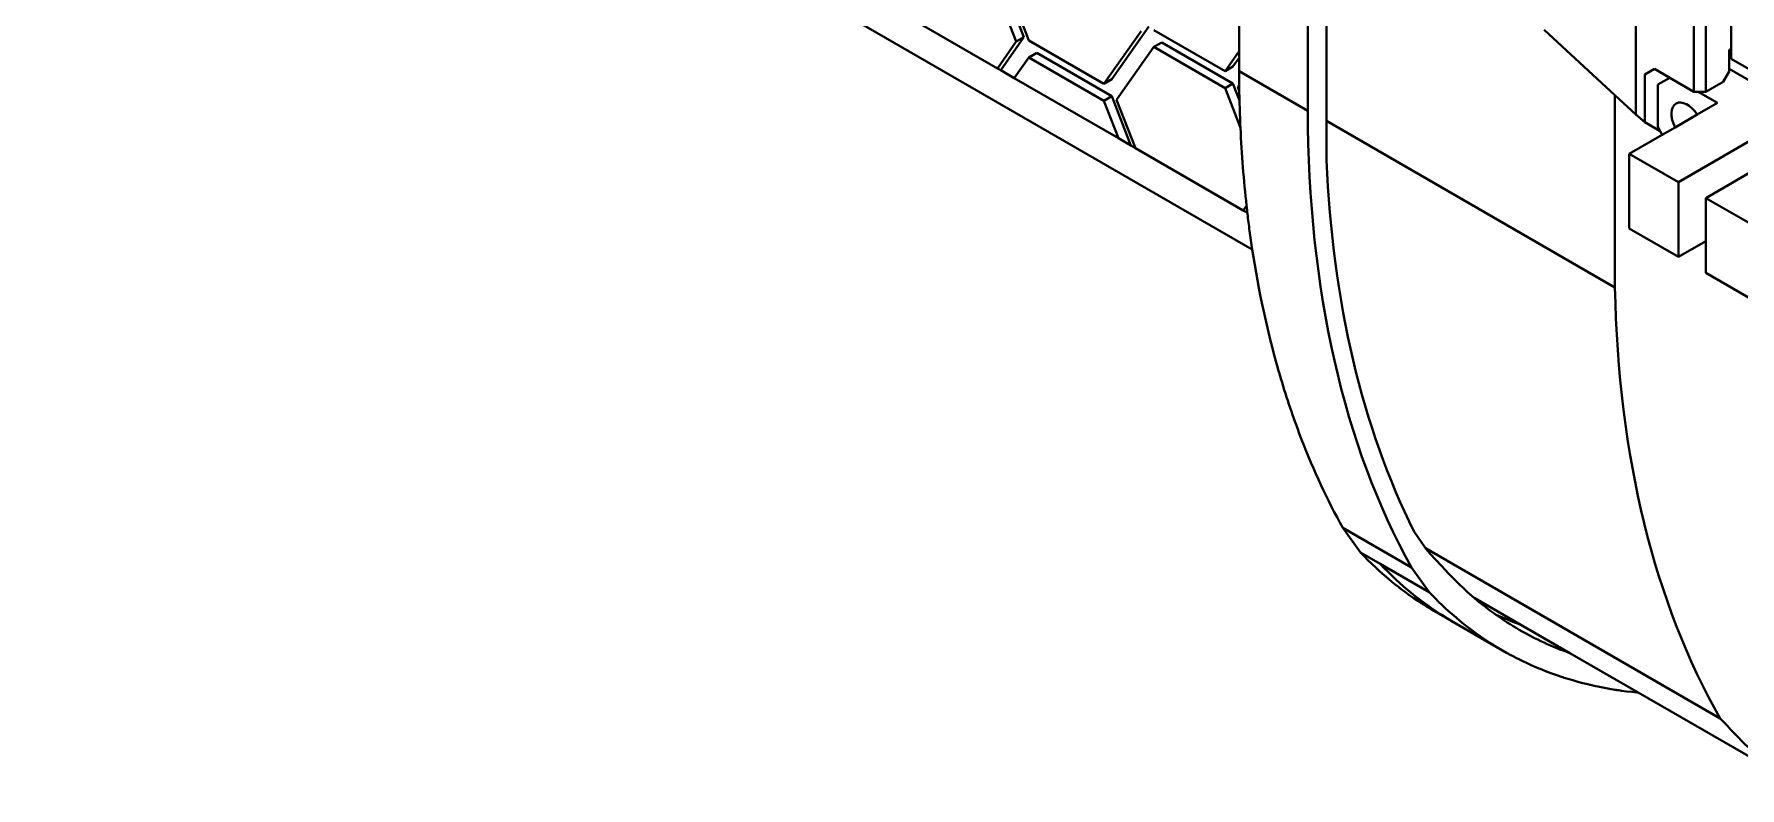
# Model space of a CAD drawing. Header units: millimetres. Extents: x 15 to 415, y 5 to 292.
# Drawn here: x 273.96 to 289.33, y 69.12 to 75.92 of the extents above; entities that cross this region are included whole.
import ezdxf

# ---------------------------------------------------------------- set-up
doc = ezdxf.new("R2010")
doc.units = ezdxf.units.MM
doc.layers.add('Geometries', color=7, linetype='Continuous')

msp = doc.modelspace()

# ---------------------------------------------------------------- linework, layer by layer
at = {"layer": 'Geometries', "linetype": 'Continuous', "lineweight": 40}
for p, q in [((284.9358, 73.9761), (273.9561, 80.3152)), ((285.6032, 75.135), (285.6032, 77.1255)), ((285.4353, 76.8722), (285.4353, 75.2273)), ((282.8775, 75.8907), (282.5438, 76.7518)), ((282.5879, 76.7213), (282.9216, 75.8601)), ((282.8068, 75.8499), (282.4731, 76.711)), ((284.8165, 76.5861), (284.8165, 75.7649)), ((289.2529, 75.7865), (289.2529, 76.6007)), ((288.3932, 76.3028), (288.3932, 75.1919)), ((281.6662, 76.1699), (282.6378, 75.609)), ((284.0045, 75.985), (283.6691, 75.5102)), ((284.6898, 75.5843), (284.0486, 75.9545)), ((287.5675, 75.9572), (288.2041, 75.3671)), ((288.9166, 75.3984), (288.9166, 76.0006)), ((289.0226, 76.0881), (289.0226, 75.3984)), ((282.6378, 75.609), (282.8068, 75.8499)), ((282.6678, 75.5917), (282.8775, 75.8907)), ((282.8775, 75.8907), (282.8068, 75.8499)), ((283.5984, 75.4693), (282.9216, 75.8601)), ((283.9338, 75.9442), (283.5984, 75.4693)), ((283.7132, 75.3265), (284.0486, 75.8014)), ((284.1193, 75.8422), (284.0486, 75.8014)), ((284.0486, 75.8014), (284.6898, 75.4312)), ((284.1193, 75.8422), (284.7605, 75.472)), ((282.9216, 75.707), (282.7909, 75.5206)), ((282.9923, 75.7479), (282.9216, 75.707)), ((282.9216, 75.707), (283.5984, 75.3163)), ((282.9923, 75.7479), (283.6691, 75.3571)), ((284.8165, 75.7649), (284.6898, 75.5843)), ((284.8165, 75.7049), (284.7605, 75.6251)), ((284.8165, 75.7649), (284.8165, 75.7049)), ((284.8165, 75.7049), (284.8165, 75.7024)), ((284.8165, 75.7024), (284.8165, 75.5845)), ((289.2348, 75.7761), (289.2363, 75.7769)), ((289.2348, 75.6043), (289.2348, 75.7761)), ((289.2363, 75.7769), (289.2529, 75.7865)), ((289.2529, 75.7673), (289.2363, 75.7769)), ((289.2529, 75.7673), (289.2529, 75.7865)), ((289.2529, 75.6957), (289.2529, 75.7673)), ((289.2529, 75.6957), (290.3535, 75.0602)), ((282.6378, 75.609), (282.6678, 75.5917)), ((282.6678, 75.5917), (282.7909, 75.5206)), ((282.7909, 75.5206), (283.7298, 74.9785)), ((282.7909, 75.5206), (282.7909, 75.5206)), ((283.6691, 75.5102), (283.5984, 75.4693)), ((284.7605, 75.6251), (284.6898, 75.5843)), ((284.8165, 75.5845), (285.4353, 75.2273)), ((288.4729, 75.5525), (288.5613, 75.6035)), ((288.4729, 75.1229), (288.4729, 75.5525)), ((288.6977, 75.5248), (288.5613, 75.6035)), ((288.6977, 75.5248), (288.5902, 75.4626)), ((288.9166, 75.3984), (288.6977, 75.5248)), ((289.0226, 75.3984), (289.1788, 75.4886)), ((289.1788, 75.4886), (289.2348, 75.5801)), ((289.2348, 75.5801), (289.2348, 75.6043)), ((290.3535, 74.9584), (289.2348, 75.6043)), ((283.6691, 75.3571), (283.5984, 75.3163)), ((283.6691, 75.3571), (283.8415, 74.914)), ((284.7605, 75.472), (284.6898, 75.4312)), ((284.829, 75.072), (284.6898, 75.4312)), ((284.8203, 75.3179), (284.7605, 75.472)), ((284.8176, 75.4598), (284.8047, 75.4414)), ((284.8047, 75.4414), (284.8184, 75.406)), ((288.2041, 73.6334), (288.2041, 75.3671)), ((288.2041, 75.3671), (288.3932, 75.1919)), ((288.5902, 75.4626), (288.5902, 75.0818)), ((288.9549, 75.3984), (288.9166, 75.3984)), ((289.1293, 75.2977), (288.9549, 75.3984)), ((289.0226, 75.3984), (288.9549, 75.3984)), ((283.5984, 75.3163), (283.7298, 74.9785)), ((283.7132, 75.3265), (283.883, 74.8901)), ((288.4729, 75.1229), (288.3932, 75.1919)), ((288.7469, 75.0769), (288.9461, 75.1919)), ((288.9461, 75.1919), (289.1293, 75.2977)), ((288.2041, 73.6334), (285.6032, 75.135)), ((285.6032, 74.7818), (285.6032, 75.135)), ((288.4729, 75.1229), (288.6132, 75.0419)), ((288.5902, 75.0818), (288.6132, 75.0419)), ((288.6132, 75.0419), (288.6314, 75.0103)), ((288.6314, 75.0103), (288.7469, 75.0769)), ((288.7758, 74.5833), (289.5713, 75.0426)), ((283.7298, 74.9785), (283.8415, 74.914)), ((283.8415, 74.914), (283.883, 74.89)), ((283.883, 74.8901), (283.883, 74.89)), ((283.883, 74.89), (284.8546, 74.3291)), ((288.3338, 74.8385), (288.6314, 75.0103)), ((288.3338, 74.1648), (288.3338, 74.8385)), ((288.7758, 74.5833), (288.3338, 74.8385)), ((289.0233, 74.4404), (289.5713, 74.7568)), ((288.7758, 73.9097), (288.7758, 74.5833)), ((289.4652, 74.1853), (289.0233, 74.4404)), ((289.0233, 74.0526), (289.0233, 74.4404)), ((284.8546, 74.3291), (284.8838, 74.3708)), ((284.8546, 74.3291), (284.8846, 74.3118)), ((284.8846, 74.3118), (284.8897, 74.3192)), ((284.8846, 74.3118), (284.891, 74.3081)), ((288.3338, 74.1648), (288.7758, 73.9097)), ((288.7758, 73.9097), (289.0233, 74.0526)), ((289.0233, 73.7668), (289.0233, 74.0526)), ((289.0233, 73.7668), (289.4652, 73.5116)), ((285.7509, 71.4686), (286.3696, 71.1114)), ((285.912, 71.246), (285.7509, 71.4686)), ((286.4978, 71.2838), (286.3924, 71.4372)), ((286.0887, 71.144), (285.912, 71.246)), ((289.1539, 69.7503), (286.4978, 71.2838)), ((286.5141, 71.2601), (286.4978, 71.2838)), ((286.5307, 70.8888), (286.0887, 71.144)), ((286.3696, 71.1114), (286.5307, 70.8888)), ((286.9344, 70.8378), (286.9408, 70.8341)), ((286.9408, 70.8341), (287.3553, 70.5948)), ((286.5721, 70.7203), (286.7488, 70.6182)), ((286.7488, 70.6182), (287.1908, 70.3631)), ((287.3553, 70.5948), (287.7972, 70.3397)), ((287.7972, 70.3397), (288.4151, 69.9829)), ((288.4151, 69.9829), (289.9018, 69.1246))]:
    msp.add_line(p, q, dxfattribs=at)
at = {"layer": 'Geometries', "linetype": 'Continuous', "lineweight": 40, "flags": 128}
for points in [[(286.5721, 70.7203), (286.5473, 70.7348), (286.5057, 70.7598), (286.4748, 70.7791), (286.4709, 70.7816), (286.469, 70.7828), (286.468, 70.7834), (286.4679, 70.7835), (286.4679, 70.7835), (286.4679, 70.7835), (286.4678, 70.7835), (286.4677, 70.7836), (286.4672, 70.7839), (286.4653, 70.7852), (286.4576, 70.7901), (286.4271, 70.81), (286.3867, 70.8372), (286.3468, 70.8652), (286.3073, 70.8938), (286.278, 70.9158), (286.2744, 70.9185), (286.2725, 70.9199), (286.2716, 70.9206), (286.2714, 70.9208), (286.2713, 70.9208), (286.2713, 70.9209), (286.2713, 70.9209), (286.2712, 70.9209), (286.271, 70.9211), (286.2701, 70.9218), (286.2665, 70.9246), (286.252, 70.9358), (286.2231, 70.9585), (286.1946, 70.9816), (286.1663, 71.0051), (286.1382, 71.029), (286.1104, 71.0533), (286.0966, 71.0656), (286.0897, 71.0717), (286.0863, 71.0748), (286.0854, 71.0756), (286.0853, 71.0757), (286.0853, 71.0757), (286.0853, 71.0758), (286.0853, 71.0758), (286.0853, 71.0758), (286.0852, 71.0759), (286.0847, 71.0763), (286.083, 71.0778), (286.0762, 71.0841), (286.049, 71.1092), (286.0131, 71.1434), (285.9777, 71.1782), (285.9428, 71.2137), (285.912, 71.246)], [(286.5141, 71.2601), (286.5776, 71.1924), (286.5877, 71.1816)], [(286.6615, 70.6708), (286.6264, 70.6932), (286.5885, 70.7182), (286.551, 70.7438), (286.5139, 70.7701), (286.4771, 70.7969), (286.4407, 70.8245), (286.4047, 70.8526), (286.3691, 70.8814), (286.3338, 70.9108), (286.299, 70.9408), (286.2629, 70.973), (286.2272, 71.0058), (286.1919, 71.0393), (286.1571, 71.0735), (286.1227, 71.1084), (286.0887, 71.144)], [(286.5877, 71.1816), (286.641, 71.1245), (286.6727, 71.0906), (286.7046, 71.0569), (286.7367, 71.0235), (286.7691, 70.9906), (286.802, 70.9583), (286.8353, 70.9266), (286.869, 70.8955), (286.9031, 70.865), (286.9074, 70.8612), (286.9095, 70.8593), (286.9106, 70.8584), (286.9112, 70.8579), (286.9113, 70.8578), (286.9114, 70.8578), (286.9114, 70.8578), (286.9114, 70.8577), (286.9114, 70.8577), (286.9114, 70.8577), (286.9115, 70.8577), (286.9117, 70.8574), (286.9128, 70.8565), (286.9171, 70.8527), (286.9344, 70.8379)], [(286.976, 70.5005), (286.9618, 70.5106), (286.9252, 70.5372), (286.907, 70.5508), (286.898, 70.5576), (286.8934, 70.561), (286.8912, 70.5628), (286.8901, 70.5636), (286.89, 70.5636), (286.89, 70.5637), (286.89, 70.5637), (286.89, 70.5637), (286.8898, 70.5638), (286.8893, 70.5642), (286.887, 70.5659), (286.878, 70.5729), (286.8423, 70.6009), (286.807, 70.6296), (286.7721, 70.6588), (286.7375, 70.6887), (286.7204, 70.7038), (286.7119, 70.7114), (286.7076, 70.7153), (286.7055, 70.7172), (286.7045, 70.7181), (286.7042, 70.7184), (286.7041, 70.7185), (286.704, 70.7185), (286.704, 70.7185), (286.704, 70.7185), (286.704, 70.7186), (286.7039, 70.7186), (286.7037, 70.7189), (286.7026, 70.7198), (286.6984, 70.7237), (286.6815, 70.7392), (286.648, 70.7706), (286.615, 70.8026), (286.5866, 70.8309), (286.5585, 70.8597), (286.5307, 70.8888)], [(286.9344, 70.8379), (286.9344, 70.8379), (286.9693, 70.8086), (287.0046, 70.7799), (287.0404, 70.7518), (287.0765, 70.7244), (287.113, 70.6976), (287.1281, 70.6869)], [(286.7488, 70.6182), (286.7423, 70.622), (286.7033, 70.6451), (286.6647, 70.6688), (286.6615, 70.6708)], [(288.4151, 69.9829), (288.4045, 69.9839), (288.3569, 69.9888), (288.3096, 69.9943), (288.2625, 70.0005), (288.2391, 70.0039), (288.2274, 70.0056), (288.2215, 70.0065), (288.2186, 70.0069), (288.2179, 70.007), (288.2178, 70.007), (288.2178, 70.0071), (288.2177, 70.0071), (288.2177, 70.0071), (288.2177, 70.0071), (288.2175, 70.0071), (288.2168, 70.0072), (288.2139, 70.0077), (288.2022, 70.0095), (288.1558, 70.0172), (288.1096, 70.0257), (288.0637, 70.0347), (288.0182, 70.0444), (287.9955, 70.0495), (287.9842, 70.0521), (287.9785, 70.0535), (287.9757, 70.0541), (287.9743, 70.0545), (287.9736, 70.0546), (287.9736, 70.0546), (287.9735, 70.0546), (287.9733, 70.0547), (287.9726, 70.0548), (287.9698, 70.0555), (287.9585, 70.0582), (287.9136, 70.0695), (287.869, 70.0813), (287.8247, 70.0938), (287.7807, 70.107), (287.7588, 70.1138), (287.7479, 70.1173), (287.7424, 70.119), (287.7397, 70.1199), (287.7384, 70.1203), (287.7377, 70.1206), (287.7373, 70.1207), (287.7373, 70.1207), (287.7373, 70.1207), (287.7373, 70.1207), (287.7371, 70.1208), (287.7364, 70.121), (287.7337, 70.1219), (287.7228, 70.1254), (287.6795, 70.1401), (287.6366, 70.1554), (287.5939, 70.1713), (287.5516, 70.1879), (287.5306, 70.1964), (287.5201, 70.2007), (287.5149, 70.2029), (287.5122, 70.204), (287.5109, 70.2045), (287.5106, 70.2047), (287.5105, 70.2047), (287.5105, 70.2047), (287.5105, 70.2047), (287.5104, 70.2047), (287.5104, 70.2047), (287.5102, 70.2048), (287.5096, 70.2051), (287.507, 70.2062), (287.4965, 70.2106), (287.455, 70.2287), (287.4138, 70.2474), (287.3729, 70.2667), (287.3324, 70.2867), (287.3123, 70.2969), (287.3022, 70.3021), (287.2972, 70.3047), (287.2947, 70.306), (287.2935, 70.3066), (287.2935, 70.3066), (287.2935, 70.3066), (287.2935, 70.3066), (287.2934, 70.3066), (287.2934, 70.3067), (287.293, 70.3068), (287.2918, 70.3075), (287.2868, 70.3101), (287.2669, 70.3207), (287.2273, 70.3424), (287.1908, 70.3631)], [(289.1539, 69.7503), (289.1858, 69.7164), (289.2176, 69.6824), (289.2494, 69.6484), (289.2814, 69.6147), (289.3136, 69.5813), (289.3463, 69.5485), (289.3794, 69.5164), (289.413, 69.4849), (289.4471, 69.4541), (289.4815, 69.4239), (289.5164, 69.3943), (289.5517, 69.3654), (289.5874, 69.3371), (289.6235, 69.3094), (289.6599, 69.2823), (289.6972, 69.2555), (289.7349, 69.2294), (289.7731, 69.2039), (289.8116, 69.1791), (289.8505, 69.155), (289.8838, 69.1351), (289.9018, 69.1246)]]:
    msp.add_lwpolyline(points, dxfattribs=at)
at = {"layer": 'Geometries', "linetype": 'Continuous', "lineweight": 40}
for centre, radius, start, end in [((288.69, 72.8842), 2.6959, 234.59277, 240.00462), ((288.2813, 73.2031), 2.7679, 245.37796, 250.45391), ((288.5802, 72.7711), 2.7801, 234.75883, 240.01562), ((288.7178, 72.9345), 2.7534, 240.02824, 250.46683)]:
    msp.add_arc(centre, radius, start, end, dxfattribs=at)
for centre, major_axis, start_param, end_param in [((294.1229, 80.9954), (-6.5807, -11.398), 5.5013048, 5.5067777), ((294.1229, 80.9954), (6.5807, 11.398), 2.3651851, 2.3713718), ((294.1229, 80.9954), (6.5807, 11.398), 2.3713718, 2.3764254), ((294.1229, 80.9954), (6.5807, 11.398), 2.3764254, 2.3847297), ((294.1229, 80.9954), (6.5807, 11.398), 2.3847297, 2.4080992), ((294.7416, 80.6381), (-6.5807, -11.398), 5.5013048, 5.9497508), ((288.8553, 75.1191), (-0.1, 0.1732), 4.8008928, 7.7654778), ((294.1229, 80.9954), (6.5807, 11.398), 2.4080992, 2.4765643), ((294.7626, 80.5966), (6.4847, 11.2318), 2.4059554, 2.7771249), ((294.1229, 80.9954), (6.5807, 11.398), 2.4765643, 2.4817224), ((294.1229, 80.9954), (6.5807, 11.398), 2.4817224, 2.4828307), ((294.1229, 80.9954), (6.5807, 11.398), 2.4828307, 2.4838987), ((294.1229, 80.9954), (6.5807, 11.398), 2.4838987, 2.4992997), ((294.1229, 80.9954), (6.5807, 11.398), 2.4992997, 2.51648), ((294.1229, 80.9954), (6.5807, 11.398), 2.51648, 2.6310161), ((297.2959, 79.1294), (-6.4307, -11.1382), 5.5212956, 5.9595255), ((294.1229, 80.9954), (-6.5807, -11.398), 5.7726087, 5.7872781), ((294.1229, 80.9954), (6.5807, 11.398), 2.6456855, 2.7060578), ((294.1229, 80.9954), (-6.5807, -11.398), 5.8476504, 5.9497508)]:
    msp.add_ellipse(centre, major_axis=major_axis, ratio=0.5773503, start_param=start_param, end_param=end_param, dxfattribs=at)

doc.saveas('drawing.dxf')
